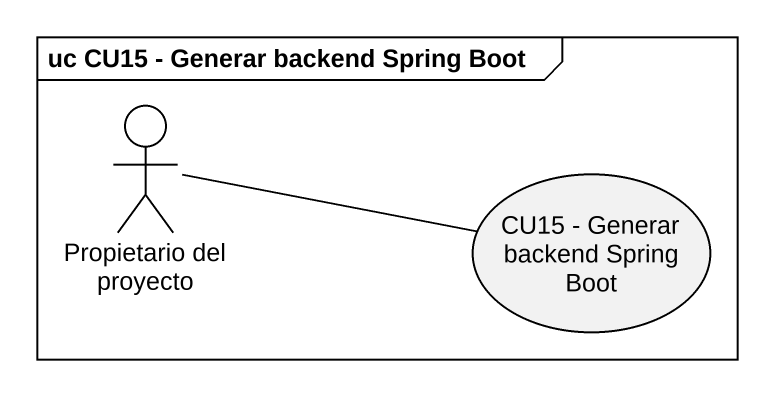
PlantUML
@startuml
mainframe uc CU15 - Generar backend Spring Boot
actor "Propietario del proyecto" as Propietario_del_proyecto
usecase "CU15 - Generar backend Spring Boot" as CU15_Generar_backend_Spring
Propietario_del_proyecto -right- CU15_Generar_backend_Spring
@enduml
